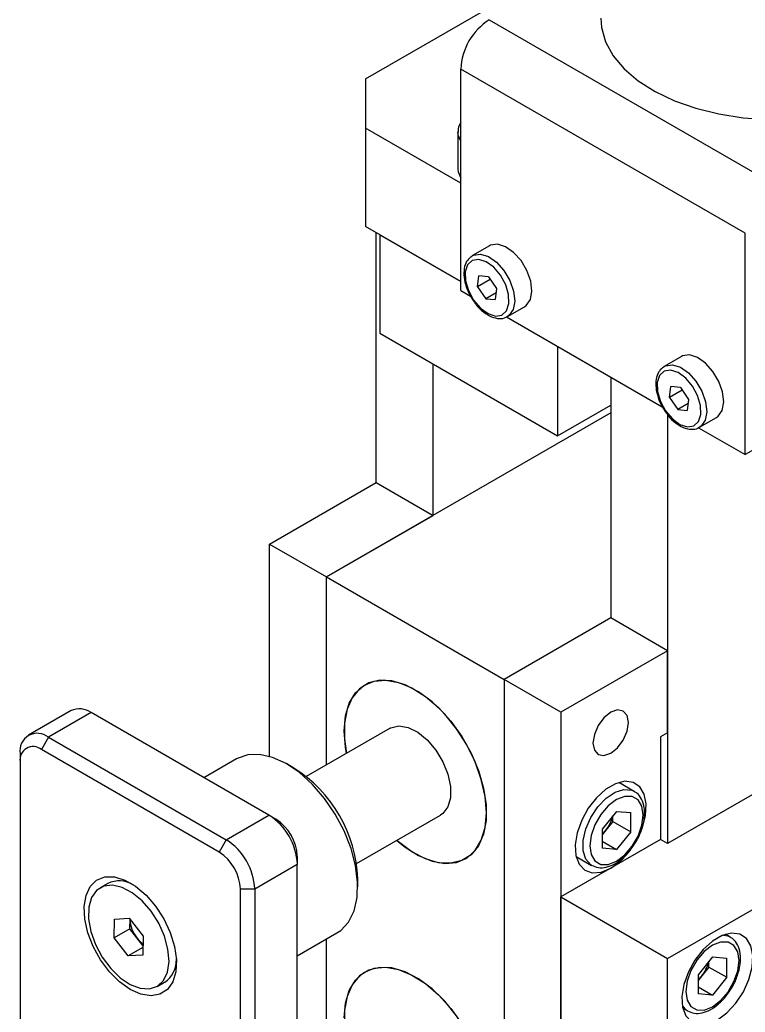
# Model space of a CAD drawing. Header units: millimetres. Extents: x 15 to 1802, y 5 to 899.
# Drawn here: x 240.68 to 276.75, y 218.95 to 268.33 of the extents above; entities that cross this region are included whole.
import ezdxf

# ---------------------------------------------------------------- set-up
doc = ezdxf.new("R2010")
doc.units = ezdxf.units.MM

msp = doc.modelspace()

# ---------------------------------------------------------------- linework, layer by layer
at = {"color": 7, "linetype": 'Continuous', "lineweight": 25}
for p, q in [((257.868, 265.387), (269.535, 272.122)), ((264.021, 268.328), (278.163, 260.164)), ((276.749, 257.714), (262.607, 265.879)), ((262.607, 254.855), (262.607, 265.879)), ((257.868, 265.387), (257.868, 262.938)), ((257.868, 262.938), (257.868, 258.038)), ((262.607, 260.202), (257.868, 262.938)), ((262.46, 262.734), (262.46, 260.897)), ((262.607, 255.303), (257.868, 258.038)), ((258.398, 245.302), (258.398, 257.732)), ((258.575, 257.63), (258.575, 252.731)), ((258.575, 257.63), (262.607, 255.303)), ((276.749, 246.691), (276.749, 257.714)), ((264.03, 257.086), (263.182, 256.596)), ((263.101, 256.54), (263.182, 256.596)), ((263.443, 255.046), (263.51, 255.591)), ((264.074, 255.41), (263.443, 255.046)), ((263.982, 255.544), (263.51, 255.591)), ((263.982, 255.544), (264.387, 254.951)), ((262.607, 254.855), (263.082, 254.581)), ((263.443, 255.046), (263.848, 254.453)), ((264.387, 254.951), (264.32, 254.406)), ((264.362, 254.75), (263.848, 254.453)), ((263.848, 254.453), (264.32, 254.406)), ((264.931, 253.565), (265.78, 254.054)), ((264.878, 253.544), (272.628, 249.07)), ((258.575, 252.731), (267.414, 247.628)), ((267.414, 252.08), (267.414, 247.628)), ((273.576, 251.575), (272.727, 251.085)), ((261.227, 243.669), (261.227, 251.2)), ((272.647, 251.029), (272.727, 251.085)), ((270.065, 250.55), (270.065, 238.566)), ((272.989, 249.535), (273.056, 250.08)), ((273.62, 249.899), (272.989, 249.535)), ((273.528, 250.033), (273.056, 250.08)), ((273.528, 250.033), (273.933, 249.44)), ((272.989, 249.535), (273.394, 248.942)), ((273.933, 249.44), (273.866, 248.895)), ((267.414, 247.628), (270.065, 249.159)), ((273.908, 249.239), (273.394, 248.942)), ((273.394, 248.942), (273.866, 248.895)), ((270.065, 248.771), (255.923, 240.607)), ((272.894, 248.678), (272.894, 227.339)), ((274.477, 248.054), (275.326, 248.544)), ((274.424, 248.033), (276.749, 246.691)), ((277.49, 247.119), (276.749, 246.691)), ((253.095, 242.24), (258.398, 245.302)), ((258.398, 245.302), (261.227, 243.669)), ((255.923, 240.607), (261.227, 243.669)), ((253.095, 231.674), (253.095, 242.24)), ((253.095, 242.24), (255.923, 240.607)), ((255.923, 231.247), (255.923, 240.607)), ((255.923, 240.607), (264.762, 235.505)), ((270.065, 238.566), (264.762, 235.505)), ((272.894, 236.933), (270.065, 238.566)), ((272.894, 236.933), (267.591, 233.872)), ((272.894, 232.851), (272.894, 236.933)), ((267.591, 233.872), (264.762, 235.505)), ((264.762, 235.505), (264.762, 206.926)), ((243.225, 233.953), (241.104, 232.728)), ((244.225, 233.854), (242.104, 232.629)), ((253.064, 228.752), (244.225, 233.854)), ((267.591, 233.872), (267.591, 205.293)), ((259.093, 233.076), (254.922, 230.669)), ((272.894, 221.624), (293.046, 233.258)), ((242.104, 232.629), (241.75, 232.017)), ((242.104, 232.629), (250.943, 227.527)), ((272.894, 232.851), (272.54, 232.647)), ((272.54, 232.647), (272.54, 227.543)), ((240.69, 231.813), (240.69, 231.405)), ((250.589, 226.915), (241.75, 232.017)), ((240.69, 231.405), (240.69, 208.735)), ((251.448, 231.55), (249.832, 230.617)), ((254.302, 231.098), (253.948, 231.302)), ((279.075, 230.907), (272.894, 227.339)), ((271.234, 229.935), (270.469, 230.376)), ((250.943, 227.527), (253.064, 228.752)), ((253.417, 228.547), (253.064, 228.752)), ((257.422, 226.339), (261.593, 228.746)), ((270.348, 228.94), (269.638, 228.056)), ((270.175, 228.439), (270.175, 228.725)), ((270.348, 228.94), (271.059, 228.877)), ((271.059, 227.929), (271.059, 228.877)), ((270.175, 228.439), (269.82, 227.997)), ((270.175, 228.439), (271.059, 227.929)), ((269.638, 228.056), (269.638, 227.109)), ((269.82, 227.997), (269.638, 227.771)), ((271.059, 227.929), (270.348, 227.045)), ((250.943, 227.527), (250.589, 226.915)), ((272.54, 227.543), (267.591, 224.686)), ((269.638, 227.455), (270.348, 227.045)), ((272.894, 227.339), (272.54, 227.543)), ((254.478, 226.71), (254.478, 226.302)), ((268.344, 226.696), (269.109, 226.254)), ((270.348, 227.045), (269.638, 227.109)), ((254.478, 226.302), (252.357, 225.077)), ((254.478, 194.457), (254.478, 226.302)), ((245.046, 225.354), (244.674, 225.14)), ((257.483, 225.179), (257.483, 225.587)), ((252.357, 225.077), (251.65, 225.077)), ((251.65, 193.232), (251.65, 225.077)), ((252.357, 225.077), (252.357, 193.232)), ((267.591, 214.479), (267.591, 224.686)), ((267.591, 224.686), (272.894, 221.624)), ((245.372, 222.645), (245.391, 223.581)), ((245.391, 223.581), (246.11, 223.621)), ((246.11, 223.621), (246.812, 222.724)), ((246.15, 223.094), (246.159, 223.559)), ((246.15, 223.094), (245.372, 222.645)), ((246.501, 222.645), (246.15, 223.094)), ((246.812, 222.724), (246.793, 221.787)), ((254.478, 221.752), (256.448, 222.889)), ((276.007, 222.689), (275.773, 222.824)), ((246.073, 221.748), (245.372, 222.645)), ((246.802, 222.259), (246.501, 222.645)), ((255.923, 216.957), (255.923, 222.587)), ((246.801, 222.168), (246.073, 221.748)), ((246.793, 221.787), (246.073, 221.748)), ((272.894, 211.418), (272.894, 221.624)), ((275.121, 221.694), (274.411, 220.81)), ((274.948, 221.193), (274.948, 221.478)), ((275.121, 221.694), (275.832, 221.63)), ((275.832, 220.683), (275.832, 221.63)), ((274.411, 220.81), (274.411, 219.862)), ((274.593, 220.751), (274.411, 220.524)), ((274.948, 221.193), (274.593, 220.751)), ((274.948, 221.193), (275.832, 220.683)), ((247.509, 220.229), (247.88, 220.444)), ((275.832, 220.683), (275.121, 219.799)), ((274.411, 220.209), (275.121, 219.799)), ((275.121, 219.799), (274.411, 219.862)), ((273.648, 219.143), (273.882, 219.008))]:
    msp.add_line(p, q, dxfattribs=at)
at = {"color": 7, "linetype": 'Continuous', "lineweight": 25, "flags": 128}
for points in [[(269.564, 268.415), (269.603, 267.94), (269.809, 267.229), (270.188, 266.542), (270.732, 265.894), (271.431, 265.296), (272.269, 264.762), (273.231, 264.303), (274.296, 263.927), (275.444, 263.643), (276.649, 263.456), (277.889, 263.369), (279.137, 263.386), (280.368, 263.504), (281.558, 263.723), (282.681, 264.037), (283.716, 264.441), (284.641, 264.925), (285.436, 265.48), (286.087, 266.095), (286.58, 266.757), (286.904, 267.453), (287.054, 268.169), (287.064, 268.415)], [(262.46, 260.897), (262.474, 260.759), (262.607, 260.449)], [(264.432, 257.163), (264.087, 257.114), (264.03, 257.086)], [(265.78, 254.054), (265.865, 254.114), (266.066, 254.406), (266.142, 254.825), (266.084, 255.324), (265.898, 255.85), (265.604, 256.346), (265.235, 256.757), (264.829, 257.04), (264.432, 257.163)], [(263.497, 256.41), (263.175, 256.359), (262.943, 256.145), (262.829, 255.792), (262.845, 255.343), (262.99, 254.853), (263.247, 254.381), (263.585, 253.983), (263.962, 253.707), (264.334, 253.587), (264.655, 253.638), (264.887, 253.852), (265.002, 254.205), (264.985, 254.653), (264.84, 255.144), (264.583, 255.616), (264.246, 256.014), (263.868, 256.29), (263.497, 256.41)], [(273.978, 251.653), (273.633, 251.604), (273.576, 251.575)], [(275.326, 248.544), (275.411, 248.603), (275.612, 248.896), (275.688, 249.314), (275.63, 249.813), (275.444, 250.339), (275.15, 250.835), (274.781, 251.246), (274.375, 251.529), (273.978, 251.653)], [(273.042, 250.899), (272.721, 250.849), (272.489, 250.634), (272.374, 250.281), (272.391, 249.833), (272.536, 249.343), (272.793, 248.87), (273.13, 248.472), (273.508, 248.196), (273.88, 248.076), (274.201, 248.127), (274.433, 248.341), (274.547, 248.694), (274.531, 249.143), (274.386, 249.633), (274.129, 250.105), (273.792, 250.504), (273.414, 250.779), (273.042, 250.899)], [(256.807, 232.952), (256.871, 233.688), (257.06, 234.323), (257.368, 234.836), (257.784, 235.206), (258.292, 235.421), (258.874, 235.473), (259.509, 235.36), (260.174, 235.086), (260.846, 234.662), (261.499, 234.102), (262.11, 233.427), (262.658, 232.66), (263.122, 231.831), (263.485, 230.968), (263.735, 230.103), (263.862, 229.268), (263.862, 228.491), (263.735, 227.803), (263.485, 227.226), (263.122, 226.783), (262.658, 226.489), (262.11, 226.355), (261.499, 226.386), (260.846, 226.58), (260.174, 226.93), (259.509, 227.425), (259.427, 227.496)], [(263.878, 228.87), (263.814, 229.68), (263.625, 230.534), (263.317, 231.402), (262.901, 232.252), (262.393, 233.053), (261.811, 233.777), (261.176, 234.398), (260.511, 234.892), (259.84, 235.243), (259.186, 235.437), (258.575, 235.468), (258.027, 235.333), (257.564, 235.039), (257.2, 234.596), (256.95, 234.02), (256.823, 233.331), (256.823, 232.555), (256.928, 231.826)], [(270.065, 231.83), (270.404, 232.103), (270.69, 232.49), (270.882, 232.932), (270.949, 233.361), (270.882, 233.713), (270.69, 233.934), (270.404, 233.989), (270.065, 233.872), (269.727, 233.599), (269.44, 233.212), (269.249, 232.77), (269.182, 232.341), (269.249, 231.989), (269.44, 231.768), (269.727, 231.713), (270.065, 231.83)], [(259.093, 233.076), (259.136, 233.1), (259.529, 233.193), (259.983, 233.118), (260.463, 232.878), (260.935, 232.493), (261.362, 231.991), (261.714, 231.408), (261.964, 230.789), (262.094, 230.178), (262.094, 229.622), (261.964, 229.162), (261.714, 228.831), (261.593, 228.746)], [(256.928, 231.826), (256.871, 232.143), (256.807, 232.952)], [(256.448, 222.889), (256.64, 223.019), (257.025, 223.433), (257.299, 223.984), (257.452, 224.652), (257.478, 225.413), (257.376, 226.239), (257.151, 227.1), (256.809, 227.966), (256.365, 228.804), (255.832, 229.586), (255.232, 230.282), (254.586, 230.867), (253.916, 231.32), (253.248, 231.626), (252.604, 231.772), (252.01, 231.753), (251.485, 231.571), (251.448, 231.55)], [(271.656, 228.183), (271.796, 228.74), (271.829, 229.313), (271.731, 229.801), (271.51, 230.167), (271.181, 230.383), (270.77, 230.435), (270.306, 230.317), (269.825, 230.039), (269.361, 229.622), (268.95, 229.095), (268.621, 228.499), (268.4, 227.878), (268.302, 227.277), (268.335, 226.741), (268.496, 226.311), (268.773, 226.017), (269.147, 225.882), (269.588, 225.915), (270.065, 226.115), (270.065, 226.115)], [(271.674, 228.758), (271.609, 229.194), (271.421, 229.512), (271.128, 229.681), (270.758, 229.685), (270.348, 229.524), (269.939, 229.212), (269.569, 228.781), (269.276, 228.273), (269.087, 227.738), (269.022, 227.227), (269.087, 226.792), (269.276, 226.474), (269.569, 226.304), (269.939, 226.3), (270.348, 226.462), (270.758, 226.773), (271.128, 227.204), (271.421, 227.712), (271.609, 228.247), (271.674, 228.758)], [(259.427, 227.496), (259.84, 227.161), (260.511, 226.736), (261.176, 226.462), (261.811, 226.35), (262.393, 226.402), (262.901, 226.617), (263.317, 226.987), (263.625, 227.499), (263.814, 228.134), (263.878, 228.87)], [(270.065, 226.115), (270.542, 226.466), (270.875, 226.809)], [(246.17, 220.076), (245.64, 220.453), (245.138, 220.953), (244.692, 221.549), (244.326, 222.209), (244.059, 222.896), (243.906, 223.575), (243.875, 224.208), (243.968, 224.761), (244.179, 225.205), (244.498, 225.515), (244.907, 225.676), (245.384, 225.677), (245.903, 225.519), (246.436, 225.211), (246.956, 224.769), (247.432, 224.218), (247.841, 223.585), (248.16, 222.907), (248.371, 222.22), (248.464, 221.559), (248.433, 220.962), (248.28, 220.46), (248.013, 220.08), (247.647, 219.844), (247.201, 219.762), (246.7, 219.841), (246.17, 220.076)], [(248.096, 221.475), (248.044, 222.082), (247.87, 222.727), (247.584, 223.369), (247.204, 223.968), (246.754, 224.487), (246.263, 224.892), (245.761, 225.159), (245.28, 225.27), (244.849, 225.218), (244.497, 225.008), (244.245, 224.651), (244.109, 224.171), (244.098, 223.597), (244.212, 222.966), (244.444, 222.318), (244.779, 221.692), (245.198, 221.129), (245.672, 220.663), (246.172, 220.325), (246.668, 220.135), (247.127, 220.105), (247.522, 220.237), (247.826, 220.522), (248.022, 220.944), (248.096, 221.475)], [(275.369, 218.562), (275.846, 218.913), (276.287, 219.389), (276.661, 219.956), (276.938, 220.57), (277.099, 221.187), (277.132, 221.761), (277.034, 222.249), (276.813, 222.614), (276.484, 222.831), (276.073, 222.882), (275.609, 222.765), (275.128, 222.487), (274.664, 222.069), (274.253, 221.543), (273.924, 220.947), (273.703, 220.325), (273.605, 219.725), (273.638, 219.189), (273.799, 218.758), (274.077, 218.464), (274.45, 218.329), (274.892, 218.362), (275.369, 218.562)], [(276.447, 221.512), (276.382, 221.947), (276.194, 222.265), (275.901, 222.435), (275.531, 222.439), (275.121, 222.277), (274.712, 221.966), (274.342, 221.535), (274.049, 221.027), (273.86, 220.491), (273.795, 219.981), (273.86, 219.545), (274.049, 219.227), (274.342, 219.058), (274.712, 219.054), (275.121, 219.215), (275.531, 219.527), (275.901, 219.958), (276.194, 220.466), (276.382, 221.001), (276.447, 221.512)], [(256.807, 218.663), (256.871, 219.399), (257.06, 220.034), (257.368, 220.546), (257.784, 220.916), (258.292, 221.131), (258.874, 221.183), (259.509, 221.071), (260.174, 220.797), (260.846, 220.373), (261.499, 219.812), (262.11, 219.137), (262.658, 218.371)], [(263.878, 214.581), (263.814, 215.39), (263.625, 216.244), (263.317, 217.112), (262.901, 217.962), (262.393, 218.764), (261.811, 219.488), (261.176, 220.108), (260.511, 220.603), (259.84, 220.953), (259.186, 221.148), (258.575, 221.178), (258.027, 221.044), (257.564, 220.75), (257.2, 220.307), (256.95, 219.73), (256.823, 219.042), (256.823, 218.266), (256.928, 217.537)]]:
    msp.add_lwpolyline(points, dxfattribs=at)
at = {"color": 8, "linetype": 'Continuous', "lineweight": 25, "flags": 128}
for points in [[(262.607, 262.286), (262.474, 262.596), (262.461, 262.75)], [(263.182, 256.596), (263.238, 256.624), (263.584, 256.674)], [(263.584, 256.674), (263.981, 256.55), (264.386, 256.267), (264.755, 255.856), (265.049, 255.36), (265.235, 254.834), (265.294, 254.335), (265.218, 253.917), (265.016, 253.624), (264.932, 253.565)], [(272.727, 251.085), (272.784, 251.114), (273.13, 251.163)], [(273.13, 251.163), (273.527, 251.039), (273.932, 250.756), (274.301, 250.345), (274.595, 249.849), (274.781, 249.324), (274.84, 248.824), (274.764, 248.406), (274.562, 248.113), (274.478, 248.054)], [(269.105, 226.257), (269.07, 226.279), (268.818, 226.56), (268.686, 226.978), (268.686, 227.496), (268.818, 228.066), (269.07, 228.639), (269.42, 229.164), (269.837, 229.593), (270.284, 229.89), (270.72, 230.027), (271.108, 229.992), (271.248, 229.927)], [(275.665, 222.787), (275.881, 222.746), (276.021, 222.68)], [(273.878, 219.01), (273.843, 219.032), (273.626, 219.255)]]:
    msp.add_lwpolyline(points, dxfattribs=at)
at = {"color": 7, "linetype": 'Continuous', "lineweight": 25}
for centre, radius, start, end in [((265.677, 265.739), 3.074, 122.6057, 177.3944), ((243.639, 233.036), 1.006, 54.3815, 114.3077), ((241.552, 231.953), 0.873, 50.7964, 189.2142), ((241.336, 231.509), 0.655, 50.7969, 189.2141), ((250.657, 225.32), 6.831, 2.2383, 57.7563), ((251.408, 226.162), 3.074, 2.6054, 57.3947), ((268.557, 229.028), 1.629, 320.7803, 348.3016), ((252.175, 226.605), 2.305, 2.6055, 57.3944), ((268.682, 228.904), 1.455, 311.0721, 321.456), ((249.286, 224.938), 3.074, 2.6054, 57.3947), ((249.347, 224.973), 2.305, 2.6055, 57.3944), ((245.623, 224.12), 1.362, 59.1395, 115.0716), ((247.683, 223.607), 1.524, 181.6983, 219.1412), ((247.591, 223.479), 1.373, 217.3843, 235.0184), ((247.162, 221.529), 1.302, 303.4965, 2.2811), ((273.331, 221.781), 1.629, 320.7777, 348.3042), ((273.456, 221.656), 1.453, 311.0628, 321.4654)]:
    msp.add_arc(centre, radius, start, end, dxfattribs=at)
for points, knots in [([(262.607, 263.224), (262.547, 263.118), (262.461, 262.967), (262.476, 262.803), (262.48, 262.754)], [0, 0, 0, 0, 0.70089, 1, 1, 1, 1]), ([(263.089, 256.521), (263.018, 256.452), (262.866, 256.305), (262.762, 255.955), (262.751, 255.528), (262.86, 255.05), (263.042, 254.614), (263.214, 254.379), (263.282, 254.284)], [0, 0, 0, 0, 0.147964, 0.31895, 0.499994, 0.687332, 0.874693, 1, 1, 1, 1]), ([(263.282, 254.284), (263.314, 254.236), (263.442, 254.04), (263.735, 253.774), (264.129, 253.528), (264.51, 253.448), (264.793, 253.472), (264.9, 253.559), (264.923, 253.578)], [0, 0, 0, 0, 0.073508, 0.296712, 0.522406, 0.75151, 0.946761, 1, 1, 1, 1]), ([(272.635, 251.01), (272.564, 250.941), (272.412, 250.794), (272.308, 250.445), (272.297, 250.018), (272.406, 249.54), (272.588, 249.103), (272.76, 248.868), (272.828, 248.774)], [0, 0, 0, 0, 0.147963, 0.318949, 0.499994, 0.687332, 0.874693, 1, 1, 1, 1]), ([(272.828, 248.774), (272.86, 248.725), (272.988, 248.529), (273.281, 248.264), (273.675, 248.017), (274.056, 247.937), (274.339, 247.961), (274.446, 248.048), (274.469, 248.067)], [0, 0, 0, 0, 0.073508, 0.29671, 0.522406, 0.75151, 0.946761, 1, 1, 1, 1]), ([(271.747, 228.86), (271.744, 228.947), (271.734, 229.2), (271.62, 229.541), (271.439, 229.814), (271.286, 229.886), (271.242, 229.907)], [0, 0, 0, 0, 0.1918149, 0.5572644, 0.8716681, 1, 1, 1, 1]), ([(271.223, 227.284), (271.27, 227.351), (271.427, 227.576), (271.607, 228.014), (271.731, 228.483), (271.743, 228.756), (271.747, 228.86)], [0, 0, 0, 0, 0.139479, 0.46681, 0.795778, 1, 1, 1, 1]), ([(269.105, 226.259), (269.217, 226.21), (269.442, 226.111), (269.84, 226.143), (270.251, 226.299), (270.663, 226.591), (271.002, 226.931), (271.164, 227.19), (271.223, 227.284)], [0, 0, 0, 0, 0.167873, 0.338433, 0.516376, 0.703004, 0.891893, 1, 1, 1, 1]), ([(276.52, 221.614), (276.517, 221.701), (276.507, 221.953), (276.393, 222.294), (276.212, 222.568), (276.059, 222.64), (276.015, 222.661)], [0, 0, 0, 0, 0.191811, 0.557266, 0.871671, 1, 1, 1, 1]), ([(275.996, 220.037), (276.043, 220.105), (276.2, 220.33), (276.38, 220.768), (276.504, 221.236), (276.516, 221.509), (276.52, 221.614)], [0, 0, 0, 0, 0.139479, 0.46681, 0.795778, 1, 1, 1, 1]), ([(273.878, 219.013), (273.99, 218.964), (274.215, 218.864), (274.613, 218.897), (275.024, 219.053), (275.436, 219.345), (275.775, 219.685), (275.937, 219.943), (275.996, 220.037)], [0, 0, 0, 0, 0.167873, 0.338433, 0.516375, 0.703003, 0.891892, 1, 1, 1, 1])]:
    msp.add_open_spline(points, degree=3, knots=knots, dxfattribs=at)

doc.saveas('drawing.dxf')
